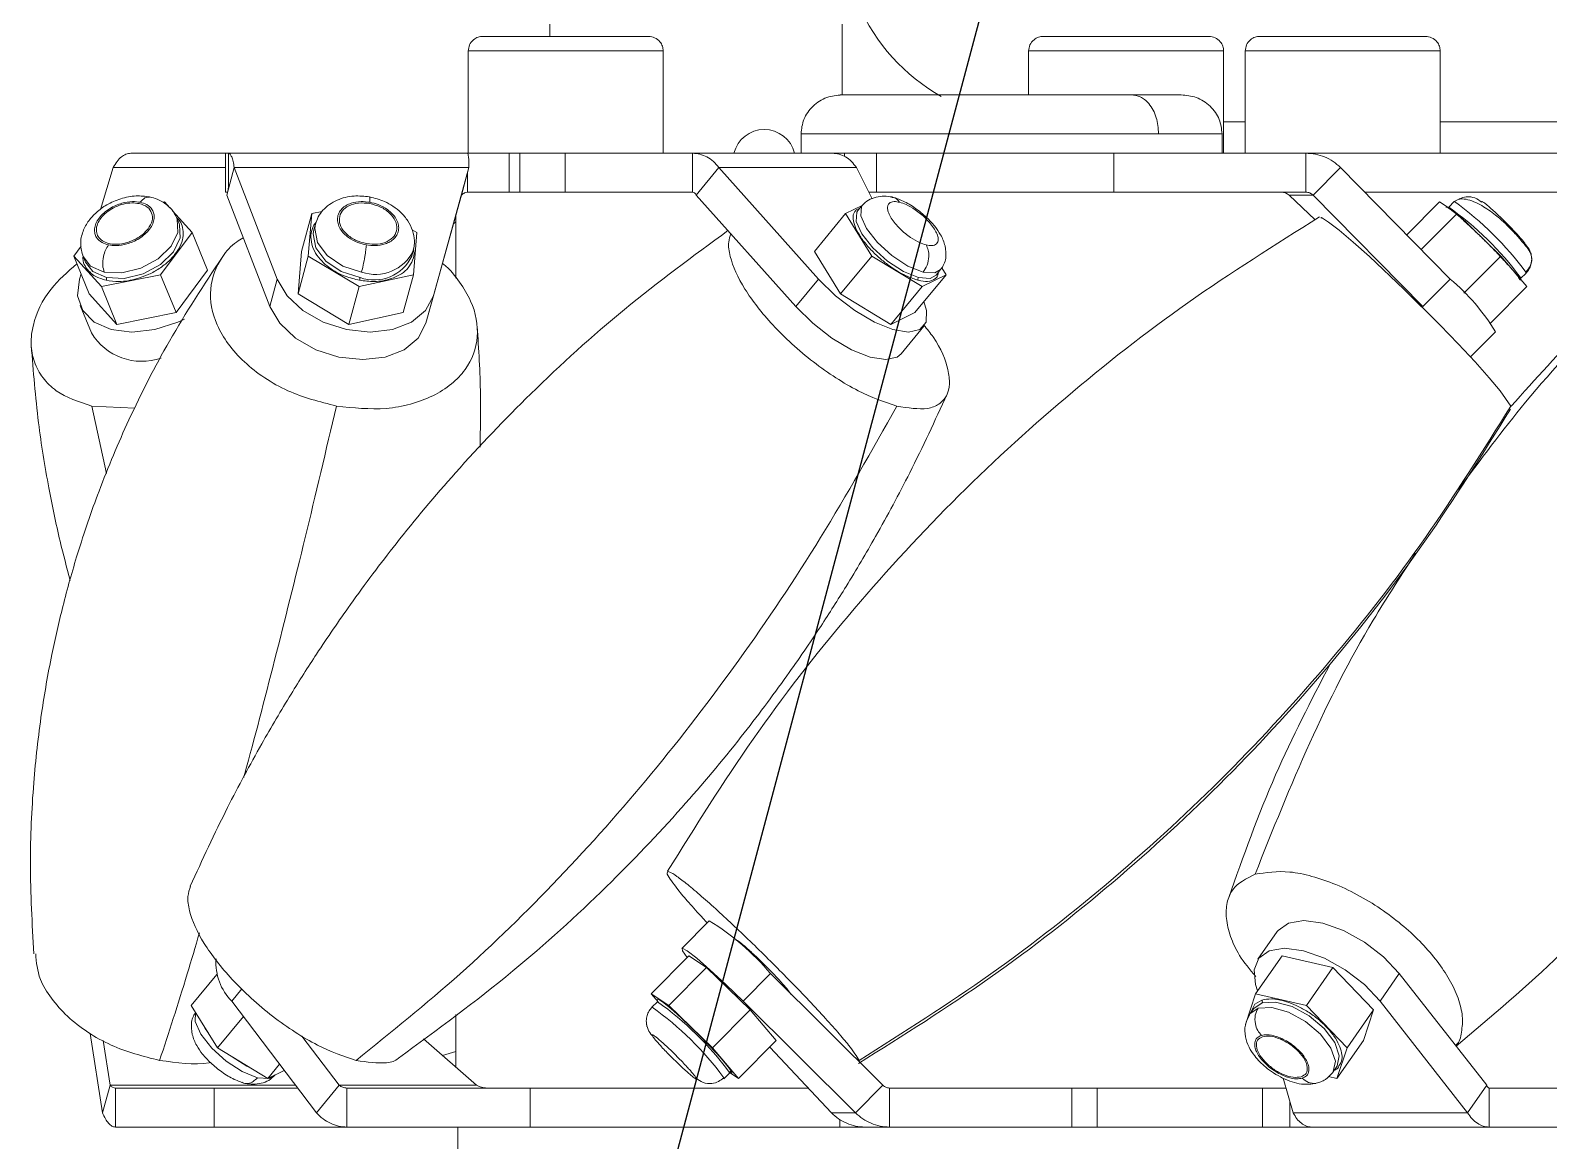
# Model space of a CAD drawing. Header units: millimetres. Extents: x -529 to 1738, y -425 to 849.
# Drawn here: x 243.24 to 282.18, y 776.39 to 804.89 of the extents above; entities that cross this region are included whole.
import ezdxf

# ---------------------------------------------------------------- set-up
doc = ezdxf.new("R2010")
doc.units = ezdxf.units.MM

msp = doc.modelspace()

# ---------------------------------------------------------------- linework, layer by layer
msp.add_line((246.264, 725.196), (272.608, 823.996))
at = {"color": 7, "linetype": 'Continuous', "lineweight": 15}
for p, q in [((256.565, 804.732), (256.565, 805.041)), ((264.065, 805.041), (264.065, 803.232)), ((254.473, 804.357), (254.473, 801.732)), ((254.473, 804.357), (259.473, 804.357)), ((259.473, 801.732), (259.473, 804.357)), ((268.846, 804.357), (268.846, 803.232)), ((268.846, 804.357), (273.846, 804.357)), ((273.846, 801.732), (273.846, 804.357)), ((274.401, 804.357), (274.401, 801.732)), ((274.401, 804.357), (279.401, 804.357)), ((279.401, 801.732), (279.401, 804.357)), ((263.007, 802.232), (263.007, 801.732)), ((273.807, 801.732), (273.807, 802.232)), ((273.846, 802.541), (274.401, 802.541)), ((279.401, 802.541), (294.065, 802.541)), ((245.816, 801.732), (248.247, 801.732)), ((248.247, 801.732), (248.247, 800.732)), ((248.247, 801.732), (248.321, 801.732)), ((248.321, 800.948), (248.321, 801.732)), ((248.321, 801.732), (254.451, 801.732)), ((254.451, 801.732), (255.524, 801.732)), ((255.524, 801.732), (255.524, 800.732)), ((255.524, 801.732), (255.794, 801.732)), ((255.794, 801.732), (255.794, 800.732)), ((255.794, 801.732), (256.96, 801.732)), ((256.96, 801.732), (256.96, 800.732)), ((256.96, 801.732), (260.225, 801.732)), ((260.225, 801.732), (263.815, 801.732)), ((260.225, 800.732), (260.225, 801.732)), ((263.816, 801.732), (264.122, 801.732)), ((264.122, 801.732), (264.947, 801.732)), ((264.947, 801.732), (264.947, 800.732)), ((264.947, 801.732), (271.03, 801.732)), ((271.03, 801.732), (271.03, 800.732)), ((271.03, 801.732), (275.956, 801.732)), ((275.956, 800.732), (275.956, 801.732)), ((275.956, 801.732), (283.871, 801.732)), ((245.367, 801.366), (245.041, 800.29)), ((248.279, 800.659), (248.47, 801.366)), ((254.489, 801.366), (248.47, 801.366)), ((248.47, 801.366), (249.573, 798.503)), ((253.58, 798.075), (254.489, 801.366)), ((254.489, 801.366), (254.298, 800.659)), ((254.451, 801.222), (254.451, 800.732)), ((260.318, 800.659), (260.902, 801.366)), ((264.428, 801.366), (260.902, 801.366)), ((260.902, 801.366), (263.46, 798.503)), ((264.832, 800.566), (264.428, 801.366)), ((276.142, 800.659), (276.845, 801.366)), ((276.845, 801.366), (279.66, 798.503)), ((248.247, 800.732), (248.299, 800.732)), ((248.279, 800.659), (249.383, 797.796)), ((253.389, 797.368), (254.298, 800.659)), ((254.451, 800.732), (255.524, 800.732)), ((255.524, 800.732), (255.794, 800.732)), ((255.794, 800.732), (256.96, 800.732)), ((256.96, 800.732), (260.225, 800.732)), ((260.318, 800.659), (262.876, 797.796)), ((264.748, 800.732), (264.947, 800.732)), ((264.947, 800.732), (271.03, 800.732)), ((271.03, 800.732), (275.956, 800.732)), ((275.524, 800.659), (276.142, 800.659)), ((276.191, 800.024), (275.524, 800.659)), ((276.142, 800.659), (278.957, 797.796)), ((277.468, 800.732), (283.871, 800.732)), ((246.637, 800.475), (246.68, 800.483)), ((246.68, 800.483), (246.818, 800.33)), ((246.887, 800.254), (247.389, 799.697)), ((250.457, 800.182), (250.728, 800.241)), ((264.15, 800.182), (264.573, 800.39)), ((264.583, 800.401), (264.466, 800.259)), ((278.544, 799.638), (279.385, 800.483)), ((279.836, 800.182), (279.385, 800.483)), ((279.76, 800.49), (279.619, 800.349)), ((279.76, 800.49), (279.765, 800.492)), ((247.059, 799.927), (247, 800.068)), ((250.457, 800.182), (250.195, 799.212)), ((250.369, 799.095), (250.457, 800.182)), ((250.553, 799.912), (250.515, 799.77)), ((254.095, 799.921), (254.157, 799.975)), ((254.157, 800.145), (254.157, 798.529)), ((263.35, 799.212), (264.15, 800.182)), ((264.825, 799.095), (264.15, 800.182)), ((278.917, 799.259), (279.836, 800.182)), ((280.957, 799.095), (279.836, 800.182)), ((247.389, 799.697), (246.58, 798.61)), ((247.789, 798.728), (247.389, 799.697)), ((253.034, 799.768), (253.152, 799.697)), ((253.152, 799.697), (253.065, 798.61)), ((244.353, 799.095), (244.544, 799.351)), ((245.063, 798.309), (244.353, 799.095)), ((244.353, 799.095), (244.753, 798.125)), ((244.596, 799.078), (244.655, 798.936)), ((250.108, 798.125), (250.195, 799.212)), ((250.108, 798.125), (250.369, 799.095)), ((251.673, 798.309), (250.369, 799.095)), ((253.025, 799.093), (253.063, 799.234)), ((264.024, 798.125), (263.35, 799.212)), ((264.825, 799.095), (264.024, 798.125)), ((266.114, 798.309), (264.825, 799.095)), ((280.009, 798.142), (280.957, 799.095)), ((281.627, 798.309), (280.957, 799.095)), ((281.737, 799.1), (281.731, 799.147)), ((247.789, 798.728), (246.98, 797.641)), ((266.471, 798.604), (266.587, 798.745)), ((266.616, 798.79), (266.727, 798.61)), ((244.541, 798.64), (244.5, 798.503)), ((246.58, 798.61), (245.063, 798.309)), ((245.462, 797.339), (245.063, 798.309)), ((246.98, 797.641), (246.58, 798.61)), ((249.383, 797.796), (249.573, 798.503)), ((251.411, 797.339), (251.673, 798.309)), ((253.065, 798.61), (251.673, 798.309)), ((252.803, 797.641), (253.065, 798.61)), ((262.876, 797.796), (263.46, 798.503)), ((265.313, 797.339), (266.114, 798.309)), ((265.927, 797.641), (266.727, 798.61)), ((266.727, 798.61), (266.114, 798.309)), ((278.957, 797.796), (279.66, 798.503)), ((280.692, 797.369), (281.627, 798.309)), ((281.459, 798.541), (281.462, 798.515)), ((281.462, 798.515), (281.603, 798.656)), ((245.462, 797.339), (244.753, 798.125)), ((251.411, 797.339), (250.108, 798.125)), ((253.58, 798.075), (253.389, 797.368)), ((265.313, 797.339), (264.024, 798.125)), ((244.516, 797.828), (244.808, 797.121)), ((246.98, 797.641), (245.462, 797.339)), ((252.803, 797.641), (251.411, 797.339)), ((265.927, 797.641), (265.313, 797.339)), ((265.572, 796.584), (266.156, 797.291)), ((280.178, 796.504), (280.818, 797.147)), ((244.822, 795.244), (245.924, 795.188)), ((260.655, 782.033), (259.951, 781.326)), ((275.221, 781.755), (274.727, 781.048)), ((259.162, 780.161), (260.129, 781.133)), ((260.58, 780.832), (259.613, 779.86)), ((260.129, 781.133), (260.58, 780.832)), ((260.58, 780.832), (261.701, 779.745)), ((275.346, 781.133), (274.667, 780.161)), ((275.346, 781.133), (276.651, 780.832)), ((276.651, 780.832), (275.972, 779.86)), ((276.651, 780.832), (277.694, 779.745)), ((248.028, 780.658), (247.369, 779.86)), ((262.225, 780.677), (261.522, 779.97)), ((265.108, 777.814), (262.225, 780.677)), ((274.668, 780.398), (274.716, 780.232)), ((278.352, 780.677), (277.858, 779.97)), ((280.598, 777.814), (278.352, 780.677)), ((259.342, 779.95), (259.162, 780.161)), ((259.162, 780.161), (259.613, 779.86)), ((259.33, 779.998), (259.335, 780.016)), ((274.405, 779.375), (274.667, 780.161)), ((274.667, 780.161), (275.972, 779.86)), ((247.369, 779.86), (248.043, 778.773)), ((250.578, 777.107), (248.407, 779.97)), ((254.157, 779.632), (254.157, 778.278)), ((259.326, 779.956), (259.185, 779.814)), ((259.613, 779.86), (260.734, 778.773)), ((261.701, 779.745), (260.734, 778.773)), ((264.405, 777.107), (261.522, 779.97)), ((261.701, 779.745), (262.371, 778.959)), ((274.62, 779.783), (274.521, 779.642)), ((274.539, 779.671), (274.643, 779.895)), ((275.972, 779.86), (277.014, 778.773)), ((277.014, 778.773), (277.694, 779.745)), ((277.694, 779.745), (277.432, 778.959)), ((280.103, 777.107), (277.858, 779.97)), ((248.043, 778.773), (248.706, 779.576)), ((245.094, 777.107), (244.779, 779.141)), ((245.285, 777.814), (245.108, 778.958)), ((251.162, 777.814), (250.205, 779.076)), ((253.328, 779), (254.688, 777.814)), ((262.371, 778.959), (261.404, 777.987)), ((277.432, 778.959), (276.753, 777.987)), ((248.043, 778.773), (249.332, 777.987)), ((254.157, 778.683), (253.814, 778.577)), ((260.734, 778.773), (261.404, 777.987)), ((262.205, 778.792), (263.787, 777.107)), ((277.014, 778.773), (276.753, 777.987)), ((249.634, 778.352), (249.332, 777.987)), ((249.332, 777.987), (249.754, 778.194)), ((249.514, 778.069), (249.504, 778.058)), ((249.514, 778.069), (249.523, 778.08)), ((261.028, 777.98), (261.169, 778.122)), ((261.169, 778.122), (261.166, 778.148)), ((261.404, 777.987), (261.167, 778.145)), ((276.753, 777.987), (276.534, 778.037)), ((276.652, 778.153), (276.751, 778.294)), ((245.285, 777.814), (245.094, 777.107)), ((245.422, 777.741), (245.422, 776.741)), ((247.954, 777.741), (245.422, 777.741)), ((247.954, 776.741), (247.954, 777.741)), ((250.098, 777.741), (247.954, 777.741)), ((251.162, 777.814), (250.578, 777.107)), ((254.688, 777.814), (251.162, 777.814)), ((251.361, 777.741), (251.361, 776.741)), ((256.064, 777.741), (251.361, 777.741)), ((256.064, 776.741), (256.064, 777.741)), ((263.192, 777.741), (256.064, 777.741)), ((261.024, 777.978), (261.028, 777.98)), ((265.108, 777.814), (264.405, 777.107)), ((265.275, 777.741), (265.275, 776.741)), ((269.95, 777.741), (265.275, 777.741)), ((269.95, 776.741), (269.95, 777.741)), ((269.95, 777.741), (270.601, 777.741)), ((270.601, 777.741), (270.601, 776.741)), ((274.845, 777.741), (270.601, 777.741)), ((274.845, 776.741), (274.845, 777.741)), ((275.446, 777.741), (274.845, 777.741)), ((275.373, 777.992), (275.632, 777.107)), ((280.598, 777.814), (280.103, 777.107)), ((280.654, 777.741), (280.654, 776.741)), ((283.113, 777.741), (280.654, 777.741)), ((263.787, 777.107), (264.405, 777.107)), ((264.007, 776.741), (264.007, 776.931)), ((275.632, 777.107), (280.103, 777.107)), ((247.954, 776.741), (245.422, 776.741)), ((251.361, 776.741), (247.954, 776.741)), ((256.064, 776.741), (251.361, 776.741)), ((254.207, 776.741), (254.207, 773.741)), ((264.007, 776.741), (256.064, 776.741)), ((264.646, 776.741), (264.007, 776.741)), ((265.275, 776.741), (264.646, 776.741)), ((269.95, 776.741), (265.275, 776.741)), ((269.95, 776.741), (270.601, 776.741)), ((274.845, 776.741), (270.601, 776.741)), ((275.544, 776.741), (274.845, 776.741)), ((276.101, 776.741), (275.544, 776.741)), ((280.654, 776.741), (276.101, 776.741)), ((283.113, 776.741), (280.654, 776.741))]:
    msp.add_line(p, q, dxfattribs=at)
at = {"color": 8, "linetype": 'Continuous', "lineweight": 15}
for p, q in [((263.007, 802.232), (272.18, 802.232)), ((272.18, 802.232), (273.807, 802.232)), ((264.122, 801.732), (264.122, 801.65)), ((248.247, 801.366), (245.367, 801.366)), ((279.623, 800.322), (279.619, 800.348)), ((281.6, 798.683), (281.603, 798.656)), ((244.822, 795.244), (245.194, 793.514)), ((248.666, 780.283), (248.407, 779.97)), ((274.643, 779.895), (274.823, 779.998)), ((274.732, 779.787), (274.521, 779.642)), ((274.831, 779.929), (274.62, 779.783)), ((261.236, 778.149), (261.231, 778.132)), ((250.042, 777.814), (245.285, 777.814)), ((261.028, 777.98), (261.025, 778.007)), ((275.544, 776.741), (275.544, 777.408))]:
    msp.add_line(p, q, dxfattribs=at)
at = {"color": 8, "linetype": 'Continuous', "lineweight": 15, "flags": 128}
for points in [[(264.466, 800.259), (264.442, 800.223), (264.426, 799.984), (264.569, 799.661), (264.849, 799.303), (265.223, 798.964), (265.634, 798.697), (266.021, 798.541)], [(264.584, 800.402), (264.558, 800.364), (264.543, 800.125), (264.686, 799.802), (264.966, 799.444), (265.34, 799.105), (265.751, 798.838), (266.137, 798.683)], [(245.136, 798.683), (245.59, 798.663), (246.075, 798.781), (246.518, 799.021), (246.851, 799.344), (247.024, 799.702), (247.011, 800.04), (246.999, 800.072)], [(245.195, 798.541), (245.648, 798.521), (246.133, 798.64), (246.576, 798.879), (246.909, 799.202), (247.083, 799.561), (247.069, 799.899), (247.058, 799.929)], [(250.557, 799.924), (250.534, 799.802), (250.604, 799.444), (250.857, 799.105), (251.255, 798.838), (251.737, 798.683)], [(250.515, 799.771), (250.496, 799.661), (250.566, 799.303), (250.819, 798.964), (251.217, 798.697), (251.699, 798.541)], [(244.596, 799.078), (244.784, 798.838), (245.136, 798.683)], [(244.655, 798.936), (244.842, 798.697), (245.195, 798.541)], [(266.137, 798.683), (266.439, 798.663), (266.587, 798.745)], [(266.021, 798.541), (266.323, 798.521), (266.471, 798.604)], [(259.335, 780.016), (259.338, 780.028), (259.456, 779.956), (259.575, 779.861), (259.739, 779.719), (259.944, 779.532), (260.175, 779.312), (260.413, 779.077), (260.636, 778.849), (260.829, 778.645), (260.981, 778.477), (261.168, 778.253), (261.236, 778.149), (261.236, 778.149)], [(249.064, 778.007), (248.677, 778.162), (248.266, 778.43), (247.892, 778.768), (247.612, 779.126), (247.469, 779.45), (247.48, 779.68)], [(276.645, 778.142), (276.659, 778.162), (276.714, 778.43), (276.597, 778.768), (276.327, 779.126), (275.944, 779.45), (275.506, 779.689), (275.081, 779.807), (274.732, 779.787)], [(276.76, 778.308), (276.812, 778.571), (276.696, 778.91), (276.426, 779.268), (276.042, 779.591), (275.605, 779.83), (275.18, 779.949), (274.831, 779.929)], [(249.504, 778.058), (249.366, 777.987), (249.064, 778.007)]]:
    msp.add_lwpolyline(points, dxfattribs=at)
at = {"color": 7, "linetype": 'Continuous', "lineweight": 15, "flags": 128}
for points in [[(276.339, 800.063), (276.358, 800.079), (276.537, 799.967), (276.812, 799.755), (277.17, 799.453), (277.585, 799.083), (278.472, 798.247), (279.398, 797.324), (279.865, 796.84), (280.295, 796.378), (280.659, 795.969), (280.937, 795.638), (281.213, 795.244), (281.213, 795.244)], [(253.063, 799.234), (253.083, 799.344), (253.084, 799.386)], [(266.587, 798.745), (266.611, 798.781), (266.614, 798.787)], [(244.5, 798.503), (244.454, 798.075), (244.585, 797.695), (244.879, 797.398), (245.313, 797.208), (245.846, 797.143), (246.434, 797.208), (247.023, 797.398), (247.194, 797.478)], [(249.573, 798.503), (249.827, 798.075), (250.233, 797.695), (250.754, 797.398), (251.346, 797.208), (251.956, 797.143), (252.53, 797.208), (253.019, 797.398), (253.38, 797.696), (253.58, 798.075)], [(263.46, 798.503), (263.894, 798.075), (264.385, 797.695), (264.889, 797.398), (265.362, 797.208), (265.763, 797.143), (266.056, 797.208), (266.216, 797.398), (266.228, 797.696), (266.161, 797.924)], [(253.389, 797.368), (253.189, 796.988), (252.828, 796.691), (252.339, 796.501), (251.765, 796.436), (251.155, 796.501), (250.563, 796.691), (250.042, 796.988), (249.636, 797.368), (249.383, 797.796)], [(265.572, 796.584), (265.472, 796.501), (265.179, 796.436), (264.778, 796.501), (264.305, 796.691), (263.801, 796.988), (263.31, 797.368), (262.876, 797.796)], [(275.221, 781.755), (275.241, 781.782), (275.51, 781.972), (275.905, 782.037), (276.39, 781.972), (276.924, 781.782), (277.46, 781.484), (277.95, 781.105), (278.352, 780.677)], [(261.522, 779.97), (261.082, 780.398), (260.673, 780.777), (260.332, 781.075), (260.087, 781.265), (259.962, 781.33), (259.966, 781.265), (260.087, 781.091)], [(277.858, 779.97), (277.456, 780.398), (276.966, 780.777), (276.43, 781.075), (275.896, 781.265), (275.41, 781.33), (275.016, 781.265), (274.747, 781.075), (274.628, 780.777), (274.668, 780.398)], [(247.809, 779.149), (247.729, 779.268), (247.66, 779.39)], [(248.893, 778.254), (248.794, 778.304), (248.419, 778.543)], [(276.751, 778.294), (276.757, 778.304), (276.76, 778.308)]]:
    msp.add_lwpolyline(points, dxfattribs=at)
at = {"color": 7, "linetype": 'Continuous', "lineweight": 15}
for centre, radius, start, end in [((269.065, 807.541), 5, 203.5782, 240.5071), ((262.065, 801.541), 0.8, 13.8143, 166.1857), ((274.977, 793.78), 8.043, 36.2994, 54.7475), ((276.206, 794.383), 5.377, 30.9346, 50.0209), ((246.098, 797.897), 1.505, 211.0233, 289.2991), ((257.27, 776.525), 6.465, 39.9586, 58.4276), ((249.413, 780.961), 1.412, 176.2544, 224.5536), ((259.526, 779.438), 0.482, 180.7913, 225.8965)]:
    msp.add_arc(centre, radius, start, end, dxfattribs=at)
at = {"color": 8, "linetype": 'Continuous', "lineweight": 15}
for centre, radius, start, end in [((274.849, 793.672), 8.407, 36.5826, 54.2139), ((252.055, 799.555), 1.075, 250.6337, 334.4878), ((252.093, 799.697), 1.075, 250.632, 334.4999), ((254.503, 773.209), 8.097, 36.3427, 54.6677), ((254.644, 773.35), 8.097, 36.3427, 54.6677)]:
    msp.add_arc(centre, radius, start, end, dxfattribs=at)
at = {"color": 7, "linetype": 'Continuous', "lineweight": 15}
for points, knots in [([(254.473, 804.357), (254.479, 804.41), (254.493, 804.521), (254.595, 804.646), (254.721, 804.72), (254.807, 804.728), (254.848, 804.732)], [0, 0, 0, 0, 0.270261, 0.562429, 0.789736, 1, 1, 1, 1]), ([(259.098, 804.732), (259.081, 804.732), (259.043, 804.732), (258.756, 804.732), (258.372, 804.732), (257.973, 804.732), (257.496, 804.732), (256.973, 804.732), (256.45, 804.732), (255.972, 804.732), (255.573, 804.732), (255.19, 804.732), (254.902, 804.732), (254.865, 804.732), (254.848, 804.732)], [0, 0, 0, 0, 0.0903184, 0.2045632, 0.2714199, 0.3439362, 0.4207855, 0.5, 0.5792145, 0.6560638, 0.7285801, 0.7954368, 0.9096816, 1, 1, 1, 1]), ([(259.098, 804.732), (259.151, 804.725), (259.262, 804.711), (259.387, 804.61), (259.461, 804.484), (259.469, 804.398), (259.473, 804.357)], [0, 0, 0, 0, 0.270261, 0.562429, 0.789736, 1, 1, 1, 1]), ([(268.846, 804.357), (268.853, 804.41), (268.866, 804.521), (268.968, 804.646), (269.094, 804.72), (269.18, 804.728), (269.221, 804.732)], [0, 0, 0, 0, 0.270261, 0.562429, 0.789736, 1, 1, 1, 1]), ([(273.471, 804.732), (273.454, 804.732), (273.416, 804.732), (273.129, 804.732), (272.745, 804.732), (272.347, 804.732), (271.869, 804.732), (271.346, 804.732), (270.823, 804.732), (270.345, 804.732), (269.947, 804.732), (269.563, 804.732), (269.276, 804.732), (269.238, 804.732), (269.221, 804.732)], [0, 0, 0, 0, 0.0903184, 0.2045632, 0.2714199, 0.3439362, 0.4207855, 0.5, 0.5792145, 0.6560638, 0.7285801, 0.7954368, 0.9096816, 1, 1, 1, 1]), ([(273.471, 804.732), (273.524, 804.725), (273.635, 804.711), (273.761, 804.61), (273.834, 804.484), (273.842, 804.398), (273.846, 804.357)], [0, 0, 0, 0, 0.270261, 0.562429, 0.789736, 1, 1, 1, 1]), ([(274.401, 804.357), (274.407, 804.41), (274.421, 804.521), (274.523, 804.646), (274.649, 804.72), (274.735, 804.728), (274.776, 804.732)], [0, 0, 0, 0, 0.270261, 0.562429, 0.789736, 1, 1, 1, 1]), ([(279.026, 804.732), (279.009, 804.732), (278.971, 804.732), (278.684, 804.732), (278.3, 804.732), (277.901, 804.732), (277.424, 804.732), (276.901, 804.732), (276.378, 804.732), (275.9, 804.732), (275.501, 804.732), (275.118, 804.732), (274.83, 804.732), (274.793, 804.732), (274.776, 804.732)], [0, 0, 0, 0, 0.0903184, 0.2045632, 0.2714199, 0.3439362, 0.4207855, 0.5, 0.5792145, 0.6560638, 0.7285801, 0.7954368, 0.9096816, 1, 1, 1, 1]), ([(279.026, 804.732), (279.079, 804.725), (279.19, 804.711), (279.315, 804.61), (279.389, 804.484), (279.397, 804.398), (279.401, 804.357)], [0, 0, 0, 0, 0.270261, 0.562429, 0.789736, 1, 1, 1, 1]), ([(264.058, 803.232), (263.926, 803.218), (263.65, 803.189), (263.295, 802.955), (263.051, 802.614), (263.021, 802.357), (263.007, 802.232)], [0, 0, 0, 0, 0.2366493, 0.4933478, 0.7534135, 1, 1, 1, 1]), ([(271.481, 803.232), (271.16, 803.232), (270.431, 803.232), (269.198, 803.232), (268.029, 803.232), (267.045, 803.232), (266.081, 803.232), (265.227, 803.232), (264.566, 803.232), (264.152, 803.232), (263.971, 803.232), (264.03, 803.232), (264.058, 803.232)], [0, 0, 0, 0, 0.113546, 0.257171, 0.341221, 0.432387, 0.528999, 0.628585, 0.728172, 0.824784, 0.91595, 1, 1, 1, 1]), ([(272.18, 802.232), (272.168, 802.374), (272.142, 802.668), (271.953, 803.004), (271.718, 803.199), (271.558, 803.221), (271.481, 803.232)], [0, 0, 0, 0, 0.270261, 0.562429, 0.789736, 1, 1, 1, 1]), ([(272.755, 803.232), (272.624, 803.232), (272.391, 803.232), (271.76, 803.232), (271.481, 803.232)], [0, 0, 0, 0, 0.558482, 1, 1, 1, 1]), ([(273.807, 802.232), (273.792, 802.357), (273.762, 802.614), (273.518, 802.955), (273.163, 803.189), (272.887, 803.218), (272.755, 803.232)], [0, 0, 0, 0, 0.246587, 0.506652, 0.763351, 1, 1, 1, 1]), ([(246.3, 800.611), (246.186, 800.626), (245.951, 800.656), (245.56, 800.579), (245.208, 800.424), (244.934, 800.227), (244.725, 799.998), (244.576, 799.724), (244.506, 799.4), (244.566, 799.185), (244.597, 799.076)], [0, 0, 0, 0, 0.132231, 0.273159, 0.40842, 0.523254, 0.62787, 0.744385, 0.870412, 1, 1, 1, 1]), ([(247, 800.069), (246.961, 800.144), (246.888, 800.284), (246.705, 800.445), (246.508, 800.558), (246.366, 800.594), (246.3, 800.611)], [0, 0, 0, 0, 0.298353, 0.564282, 0.797455, 1, 1, 1, 1]), ([(248.321, 800.948), (248.322, 800.942), (248.323, 800.928), (248.322, 800.887), (248.318, 800.835), (248.312, 800.79), (248.309, 800.769)], [0, 0, 0, 0, 0.261871, 0.515809, 0.76184, 1, 1, 1, 1]), ([(251.94, 800.613), (251.807, 800.627), (251.519, 800.657), (251.162, 800.565), (250.905, 800.42), (250.743, 800.274), (250.62, 800.106), (250.576, 799.977), (250.554, 799.915)], [0, 0, 0, 0, 0.2191168, 0.4748057, 0.6107367, 0.7464022, 0.8774639, 1, 1, 1, 1]), ([(253.063, 799.231), (253.078, 799.316), (253.109, 799.488), (253.056, 799.751), (252.935, 799.997), (252.759, 800.208), (252.552, 800.373), (252.283, 800.526), (252.072, 800.579), (251.94, 800.613)], [0, 0, 0, 0, 0.141852, 0.287041, 0.430408, 0.567221, 0.693949, 0.8086, 1, 1, 1, 1]), ([(265.341, 800.611), (265.274, 800.62), (265.132, 800.639), (264.923, 800.611), (264.723, 800.537), (264.631, 800.448), (264.583, 800.401)], [0, 0, 0, 0, 0.205797, 0.440653, 0.705748, 1, 1, 1, 1]), ([(266.587, 798.745), (266.618, 798.79), (266.68, 798.878), (266.737, 799.083), (266.721, 799.343), (266.605, 799.626), (266.439, 799.867), (266.222, 800.099), (265.941, 800.329), (265.627, 800.519), (265.434, 800.581), (265.341, 800.611)], [0, 0, 0, 0, 0.072701, 0.144678, 0.279783, 0.398444, 0.499914, 0.609396, 0.738548, 0.873323, 1, 1, 1, 1]), ([(280.469, 800.474), (280.412, 800.517), (280.295, 800.605), (280.084, 800.621), (279.937, 800.59), (279.883, 800.55), (279.876, 800.545)], [0, 0, 0, 0, 0.328929, 0.684521, 0.961171, 1, 1, 1, 1]), ([(245.245, 799.379), (245.187, 799.396), (245.056, 799.436), (244.943, 799.547), (244.89, 799.673), (244.883, 799.794), (244.918, 799.93), (244.998, 800.069), (245.118, 800.2), (245.266, 800.31), (245.427, 800.395), (245.626, 800.466), (245.85, 800.504), (245.996, 800.483), (246.06, 800.474)], [0, 0, 0, 0, 0.090318, 0.204563, 0.27142, 0.343936, 0.420786, 0.5, 0.579214, 0.656064, 0.72858, 0.795437, 0.909682, 1, 1, 1, 1]), ([(246.26, 799.794), (246.218, 799.745), (246.133, 799.646), (245.949, 799.526), (245.745, 799.438), (245.531, 799.394), (245.327, 799.394), (245.153, 799.442), (245.019, 799.529), (244.944, 799.653), (244.925, 799.799), (244.973, 799.956), (245.076, 800.111), (245.232, 800.249), (245.422, 800.362), (245.632, 800.433), (245.846, 800.467), (245.972, 800.449), (246.035, 800.44)], [0, 0, 0, 0, 0.062471, 0.124997, 0.187443, 0.249997, 0.312443, 0.374997, 0.437443, 0.499997, 0.562443, 0.624997, 0.687443, 0.749997, 0.812443, 0.874997, 0.937471, 1, 1, 1, 1]), ([(246.06, 800.474), (246.118, 800.457), (246.25, 800.417), (246.363, 800.306), (246.415, 800.18), (246.423, 800.059), (246.388, 799.923), (246.307, 799.784), (246.187, 799.654), (246.039, 799.543), (245.879, 799.458), (245.679, 799.387), (245.456, 799.349), (245.31, 799.37), (245.245, 799.379)], [0, 0, 0, 0, 0.090318, 0.204563, 0.27142, 0.343936, 0.420786, 0.5, 0.579214, 0.656064, 0.72858, 0.795437, 0.909682, 1, 1, 1, 1]), ([(246.035, 800.44), (246.11, 800.416), (246.259, 800.367), (246.367, 800.202), (246.387, 800.003), (246.302, 799.864), (246.26, 799.794)], [0, 0, 0, 0, 0.250007, 0.500001, 0.750007, 1, 1, 1, 1]), ([(251.86, 799.379), (251.786, 799.396), (251.619, 799.436), (251.422, 799.547), (251.276, 799.673), (251.183, 799.794), (251.125, 799.93), (251.112, 800.069), (251.147, 800.2), (251.225, 800.31), (251.334, 800.395), (251.495, 800.466), (251.705, 800.504), (251.873, 800.483), (251.948, 800.474)], [0, 0, 0, 0, 0.0903184, 0.2045632, 0.2714199, 0.3439362, 0.4207855, 0.5, 0.5792145, 0.6560638, 0.7285801, 0.7954368, 0.9096816, 1, 1, 1, 1]), ([(251.863, 799.413), (251.767, 799.437), (251.574, 799.486), (251.342, 799.651), (251.187, 799.849), (251.152, 800.062), (251.219, 800.256), (251.402, 800.393), (251.653, 800.472), (251.848, 800.451), (251.945, 800.44)], [0, 0, 0, 0, 0.124886, 0.249998, 0.374884, 0.499995, 0.624881, 0.749993, 0.87494, 1, 1, 1, 1]), ([(251.948, 800.474), (252.022, 800.457), (252.189, 800.417), (252.386, 800.306), (252.531, 800.18), (252.625, 800.059), (252.683, 799.923), (252.696, 799.784), (252.661, 799.654), (252.583, 799.543), (252.473, 799.458), (252.312, 799.387), (252.103, 799.349), (251.934, 799.37), (251.86, 799.379)], [0, 0, 0, 0, 0.090318, 0.204563, 0.27142, 0.343936, 0.420786, 0.5, 0.579214, 0.656064, 0.72858, 0.795437, 0.909682, 1, 1, 1, 1]), ([(251.945, 800.44), (252.041, 800.416), (252.234, 800.367), (252.465, 800.202), (252.621, 800.004), (252.656, 799.791), (252.588, 799.598), (252.406, 799.46), (252.155, 799.381), (251.96, 799.402), (251.863, 799.413)], [0, 0, 0, 0, 0.12494, 0.249993, 0.374881, 0.499995, 0.624884, 0.749998, 0.874886, 1, 1, 1, 1]), ([(264.402, 800.252), (264.407, 800.261), (264.425, 800.295), (264.472, 800.303), (264.506, 800.309)], [0, 0, 0, 0, 0.28318, 1, 1, 1, 1]), ([(266.217, 799.379), (266.162, 799.396), (266.037, 799.436), (265.848, 799.547), (265.678, 799.673), (265.543, 799.794), (265.419, 799.93), (265.318, 800.069), (265.251, 800.2), (265.223, 800.31), (265.231, 800.395), (265.277, 800.466), (265.375, 800.504), (265.487, 800.483), (265.537, 800.474)], [0, 0, 0, 0, 0.090318, 0.204563, 0.27142, 0.343936, 0.420786, 0.5, 0.579214, 0.656064, 0.72858, 0.795437, 0.909682, 1, 1, 1, 1]), ([(265.537, 800.474), (265.592, 800.457), (265.716, 800.417), (265.906, 800.306), (266.075, 800.18), (266.211, 800.059), (266.335, 799.923), (266.436, 799.784), (266.503, 799.654), (266.531, 799.543), (266.523, 799.458), (266.476, 799.387), (266.379, 799.349), (266.266, 799.37), (266.217, 799.379)], [0, 0, 0, 0, 0.090318, 0.204563, 0.27142, 0.343936, 0.420786, 0.5, 0.579214, 0.656064, 0.72858, 0.795437, 0.909682, 1, 1, 1, 1]), ([(281.459, 798.472), (281.441, 798.501), (281.401, 798.569), (281.244, 798.756), (281.051, 798.969), (280.859, 799.173), (280.635, 799.402), (280.397, 799.637), (280.166, 799.857), (279.961, 800.044), (279.796, 800.187), (279.647, 800.305), (279.557, 800.365), (279.557, 800.344), (279.557, 800.339)], [0, 0, 0, 0, 0.095546, 0.216403, 0.287129, 0.363843, 0.44514, 0.528939, 0.612738, 0.694036, 0.770749, 0.841475, 0.962332, 1, 1, 1, 1]), ([(281.182, 799.815), (281.146, 799.852), (281.035, 799.968), (280.795, 800.172), (280.513, 800.369), (280.257, 800.498), (280.06, 800.559), (279.885, 800.566), (279.804, 800.516), (279.763, 800.492)], [0, 0, 0, 0, 0.0774069, 0.2378656, 0.4555133, 0.5843296, 0.7217079, 0.8622958, 1, 1, 1, 1]), ([(281.598, 799.379), (281.588, 799.396), (281.564, 799.436), (281.471, 799.547), (281.357, 799.673), (281.243, 799.794), (281.11, 799.93), (280.969, 800.069), (280.832, 800.2), (280.711, 800.31), (280.613, 800.395), (280.523, 800.466), (280.463, 800.504), (280.467, 800.483), (280.469, 800.474)], [0, 0, 0, 0, 0.090318, 0.204563, 0.27142, 0.343936, 0.420786, 0.5, 0.579214, 0.656064, 0.72858, 0.795437, 0.909682, 1, 1, 1, 1]), ([(247.003, 800.063), (247.03, 800.041), (247.108, 799.977), (247.131, 799.885), (247.147, 799.825)], [0, 0, 0, 0, 0.346685, 1, 1, 1, 1]), ([(250.438, 799.634), (250.449, 799.71), (250.467, 799.83), (250.546, 799.928), (250.574, 799.964)], [0, 0, 0, 0, 0.637107, 1, 1, 1, 1]), ([(276.304, 800.097), (275.165, 799.382), (272.904, 797.961), (269.761, 795.496), (266.841, 792.812), (264.168, 789.879), (261.713, 786.721), (260.298, 784.449), (259.586, 783.304)], [0, 0, 0, 0, 0.168623, 0.334903, 0.5, 0.665097, 0.831377, 1, 1, 1, 1]), ([(261.132, 799.747), (260.236, 799.09), (258.476, 797.798), (256.16, 795.685), (254.22, 793.657), (252.693, 791.832), (251.52, 790.268), (250.635, 788.973), (249.877, 787.779), (249.106, 786.469), (248.223, 784.832), (247.654, 783.6), (247.343, 782.925)], [0, 0, 0, 0, 0.1523324, 0.2993094, 0.4261414, 0.533583, 0.6219756, 0.6913919, 0.7464462, 0.8138831, 0.8982321, 1, 1, 1, 1]), ([(248.701, 799.563), (248.642, 799.528), (248.424, 799.397), (248.063, 798.98), (247.781, 798.264), (247.932, 797.461), (248.3, 796.831), (248.713, 796.368), (249.235, 795.962), (250.007, 795.521), (250.665, 795.353), (251.092, 795.244)], [0, 0, 0, 0, 0.033866, 0.124879, 0.293948, 0.463017, 0.55403, 0.646974, 0.739918, 0.830931, 1, 1, 1, 1]), ([(261.206, 799.665), (261.183, 799.598), (261.128, 799.436), (261.191, 798.983), (261.51, 798.263), (262.133, 797.461), (262.769, 796.831), (263.32, 796.368), (263.897, 795.962), (264.643, 795.521), (265.141, 795.353), (265.464, 795.244)], [0, 0, 0, 0, 0.063227, 0.151474, 0.315405, 0.479336, 0.567583, 0.657703, 0.747822, 0.836069, 1, 1, 1, 1]), ([(281.731, 799.147), (281.709, 799.189), (281.664, 799.274), (281.488, 799.486), (281.316, 799.679), (281.209, 799.788), (281.182, 799.815)], [0, 0, 0, 0, 0.30732, 0.623268, 0.906739, 1, 1, 1, 1]), ([(285.921, 799.751), (284.965, 798.956), (283.297, 797.569), (281.843, 795.937), (281.223, 795.241)], [0, 0, 0, 0, 0.573468, 1, 1, 1, 1]), ([(248.159, 799.058), (247.696, 798.353), (246.827, 797.031), (245.791, 794.996), (245.019, 793.161), (244.469, 791.552), (244.076, 790.147), (243.764, 788.781), (243.5, 787.268), (243.301, 785.478), (243.206, 783.403), (243.287, 781.957), (243.331, 781.185)], [0, 0, 0, 0, 0.136781, 0.256798, 0.360834, 0.449373, 0.522678, 0.589093, 0.669124, 0.763958, 0.874022, 1, 1, 1, 1]), ([(244.665, 798.799), (244.636, 798.853), (244.59, 798.937), (244.59, 799.035), (244.589, 799.069)], [0, 0, 0, 0, 0.648371, 1, 1, 1, 1]), ([(245.136, 798.683), (245.12, 798.739), (245.087, 798.856), (245.107, 799.067), (245.164, 799.251), (245.219, 799.337), (245.245, 799.379)], [0, 0, 0, 0, 0.270261, 0.562429, 0.789736, 1, 1, 1, 1]), ([(251.737, 798.683), (251.751, 798.739), (251.78, 798.856), (251.82, 799.067), (251.847, 799.251), (251.856, 799.337), (251.86, 799.379)], [0, 0, 0, 0, 0.2702613, 0.5624294, 0.7897364, 1, 1, 1, 1]), ([(253.075, 799.25), (253.079, 799.219), (253.095, 799.109), (253.054, 799.01), (253.025, 798.938)], [0, 0, 0, 0, 0.2804437, 1, 1, 1, 1]), ([(266.137, 798.683), (266.175, 798.739), (266.253, 798.856), (266.294, 799.067), (266.279, 799.251), (266.237, 799.337), (266.217, 799.379)], [0, 0, 0, 0, 0.270261, 0.562429, 0.789736, 1, 1, 1, 1]), ([(281.724, 799.145), (281.716, 799.181), (281.697, 799.27), (281.635, 799.338), (281.598, 799.379)], [0, 0, 0, 0, 0.402675, 1, 1, 1, 1]), ([(281.6, 798.654), (281.627, 798.685), (281.683, 798.747), (281.733, 798.87), (281.755, 798.981), (281.744, 799.049), (281.741, 799.07)], [0, 0, 0, 0, 0.283903, 0.576628, 0.871764, 1, 1, 1, 1]), ([(244.436, 798.896), (244.197, 798.685), (243.65, 798.203), (243.315, 797.459), (243.239, 796.831), (243.322, 796.368), (243.544, 795.962), (243.981, 795.521), (244.491, 795.353), (244.822, 795.244)], [0, 0, 0, 0, 0.156788, 0.358701, 0.467394, 0.578394, 0.689394, 0.798087, 1, 1, 1, 1]), ([(251.092, 795.244), (251.525, 795.198), (252.19, 795.128), (253.01, 795.283), (253.582, 795.493), (254.056, 795.796), (254.514, 796.278), (254.783, 797.002), (254.64, 797.805), (254.261, 798.429), (254.004, 798.756), (253.821, 798.898), (253.814, 798.904)], [0, 0, 0, 0, 0.15902, 0.244623, 0.332042, 0.419462, 0.505065, 0.664084, 0.823104, 0.908707, 0.996126, 1, 1, 1, 1]), ([(266.525, 798.67), (266.525, 798.649), (266.523, 798.582), (266.484, 798.542), (266.458, 798.514)], [0, 0, 0, 0, 0.317972, 1, 1, 1, 1]), ([(245.195, 798.541), (245.196, 798.536), (245.2, 798.524), (245.198, 798.503), (245.192, 798.484), (245.186, 798.476), (245.184, 798.472)], [0, 0, 0, 0, 0.270261, 0.562429, 0.789736, 1, 1, 1, 1]), ([(251.699, 798.541), (251.697, 798.536), (251.694, 798.524), (251.69, 798.503), (251.688, 798.484), (251.687, 798.476), (251.686, 798.472)], [0, 0, 0, 0, 0.270261, 0.562429, 0.789736, 1, 1, 1, 1]), ([(266.021, 798.541), (266.017, 798.536), (266.009, 798.524), (266.005, 798.503), (266.006, 798.484), (266.011, 798.476), (266.013, 798.472)], [0, 0, 0, 0, 0.2702613, 0.5624294, 0.7897364, 1, 1, 1, 1]), ([(254.775, 794.191), (254.784, 794.64), (254.806, 795.683), (254.74, 796.703), (254.702, 797.285)], [0, 0, 0, 0, 0.430139, 1, 1, 1, 1]), ([(265.464, 795.244), (265.748, 795.198), (266.184, 795.128), (266.561, 795.283), (266.755, 795.493), (266.833, 795.796), (266.771, 796.278), (266.574, 796.807), (266.242, 797.218), (266.16, 797.32)], [0, 0, 0, 0, 0.22202, 0.341537, 0.46359, 0.585643, 0.70516, 0.92718, 1, 1, 1, 1]), ([(243.264, 796.795), (243.317, 796.136), (243.414, 794.924), (243.685, 793.244), (243.966, 791.893), (244.174, 791.105), (244.262, 790.769)], [0, 0, 0, 0, 0.329214, 0.606157, 0.832388, 1, 1, 1, 1]), ([(279.811, 778.817), (280.723, 779.587), (282.553, 781.132), (284.988, 783.781), (287.146, 786.609), (288.969, 789.583), (290.499, 792.661), (291.264, 794.783), (291.644, 795.84)], [0, 0, 0, 0, 0.17143, 0.343979, 0.511948, 0.676579, 0.838956, 1, 1, 1, 1]), ([(265.464, 795.244), (264.825, 794.106), (263.556, 791.847), (261.442, 788.7), (259.197, 785.771), (256.804, 783.083), (254.274, 780.607), (252.493, 779.172), (251.596, 778.45)], [0, 0, 0, 0, 0.168623, 0.334904, 0.5, 0.665096, 0.831377, 1, 1, 1, 1]), ([(252.683, 778.509), (253.675, 779.235), (255.531, 780.595), (257.936, 782.785), (259.876, 784.814), (261.403, 786.638), (262.576, 788.203), (263.461, 789.497), (264.219, 790.691), (264.99, 792.001), (265.873, 793.638), (266.442, 794.871), (266.753, 795.545)], [0, 0, 0, 0, 0.165778, 0.310423, 0.435244, 0.540981, 0.627972, 0.696287, 0.750468, 0.816835, 0.899846, 1, 1, 1, 1]), ([(264.485, 778.373), (265.623, 779.088), (267.884, 780.509), (271.028, 782.974), (273.947, 785.659), (276.62, 788.591), (279.075, 791.749), (280.49, 794.022), (281.203, 795.166)], [0, 0, 0, 0, 0.1686231, 0.3349035, 0.5, 0.6650966, 0.8313769, 1, 1, 1, 1]), ([(281.213, 795.244), (280.501, 794.106), (279.089, 791.847), (276.637, 788.7), (273.966, 785.771), (271.047, 783.083), (267.903, 780.607), (265.64, 779.172), (264.501, 778.45)], [0, 0, 0, 0, 0.1686233, 0.3349037, 0.5, 0.6650963, 0.8313767, 1, 1, 1, 1]), ([(276.576, 788.618), (276.089, 787.68), (275.08, 785.736), (274.353, 783.689), (273.977, 782.63)], [0, 0, 0, 0, 0.4825376, 1, 1, 1, 1]), ([(264.501, 778.45), (264.433, 778.559), (264.329, 778.727), (263.957, 779.168), (263.595, 779.575), (263.164, 780.037), (262.557, 780.667), (261.754, 781.468), (260.985, 782.193), (260.445, 782.674), (260.086, 782.977), (259.813, 783.187), (259.571, 783.342), (259.574, 783.272), (259.576, 783.226)], [0, 0, 0, 0, 0.119728, 0.18418, 0.25, 0.31582, 0.380272, 0.5, 0.619728, 0.68418, 0.75, 0.81582, 0.880272, 1, 1, 1, 1]), ([(259.576, 783.226), (259.643, 783.118), (259.747, 782.95), (260.123, 782.506), (260.383, 782.21), (260.564, 782.017), (260.6, 781.978)], [0, 0, 0, 0, 0.449694, 0.691773, 0.938988, 1, 1, 1, 1]), ([(274.652, 783.226), (274.433, 783.117), (274.095, 782.949), (273.919, 782.508), (273.895, 782.102), (274.009, 781.639), (274.227, 781.131), (274.517, 780.783), (274.669, 780.601)], [0, 0, 0, 0, 0.2654431, 0.4083358, 0.5542609, 0.7001859, 0.8430786, 1, 1, 1, 1]), ([(279.795, 778.838), (279.798, 778.84), (279.904, 778.912), (279.953, 779.179), (279.993, 779.572), (279.879, 780.038), (279.587, 780.667), (278.977, 781.468), (278.124, 782.193), (277.351, 782.674), (276.726, 782.977), (276.112, 783.187), (275.364, 783.342), (274.932, 783.272), (274.652, 783.226)], [0, 0, 0, 0, 0.002161, 0.075221, 0.149831, 0.224442, 0.297502, 0.433221, 0.56894, 0.642, 0.71661, 0.791221, 0.864281, 1, 1, 1, 1]), ([(251.596, 778.45), (251.273, 778.559), (250.775, 778.727), (250.029, 779.168), (249.452, 779.575), (248.901, 780.037), (248.265, 780.667), (247.642, 781.469), (247.322, 782.19), (247.26, 782.663), (247.321, 782.839), (247.35, 782.923)], [0, 0, 0, 0, 0.161467, 0.248388, 0.337153, 0.425918, 0.512839, 0.674306, 0.835773, 0.922694, 1, 1, 1, 1]), ([(262.745, 780.153), (262.723, 780.187), (262.681, 780.253), (262.492, 780.47), (262.24, 780.736), (261.957, 781.019), (261.685, 781.275), (261.472, 781.46), (261.348, 781.552), (261.344, 781.536), (261.343, 781.53)], [0, 0, 0, 0, 0.132675, 0.26535, 0.398025, 0.5307, 0.663375, 0.79605, 0.928725, 1, 1, 1, 1]), ([(246.557, 778.45), (246.129, 778.559), (245.472, 778.727), (244.7, 779.168), (244.177, 779.575), (243.769, 780.037), (243.429, 780.582), (243.398, 780.968), (243.379, 781.188)], [0, 0, 0, 0, 0.257112, 0.395521, 0.536866, 0.678211, 0.816619, 1, 1, 1, 1]), ([(274.831, 779.929), (274.834, 779.934), (274.84, 779.946), (274.84, 779.967), (274.833, 779.986), (274.826, 779.994), (274.823, 779.998)], [0, 0, 0, 0, 0.270261, 0.562429, 0.789736, 1, 1, 1, 1]), ([(247.481, 779.679), (247.46, 779.649), (247.409, 779.575), (247.36, 779.387), (247.374, 779.127), (247.491, 778.844), (247.657, 778.603), (247.874, 778.371), (248.155, 778.142), (248.469, 777.951), (248.662, 777.889), (248.755, 777.859)], [0, 0, 0, 0, 0.04986, 0.12361, 0.262042, 0.383627, 0.487596, 0.599774, 0.732108, 0.870203, 1, 1, 1, 1]), ([(259.189, 779.816), (259.161, 779.785), (259.106, 779.724), (259.054, 779.601), (259.032, 779.463), (259.049, 779.37), (259.057, 779.323)], [0, 0, 0, 0, 0.244457, 0.49651, 0.750638, 1, 1, 1, 1]), ([(274.528, 779.652), (274.477, 779.556), (274.377, 779.369), (274.392, 779.062), (274.487, 778.792), (274.654, 778.534), (274.877, 778.307), (275.13, 778.121), (275.362, 777.99), (275.605, 777.893), (275.912, 777.817), (276.1, 777.845), (276.222, 777.862)], [0, 0, 0, 0, 0.112179, 0.21865, 0.3139, 0.405163, 0.530007, 0.605109, 0.685658, 0.768526, 0.850408, 1, 1, 1, 1]), ([(274.732, 779.787), (274.703, 779.731), (274.642, 779.614), (274.648, 779.403), (274.711, 779.219), (274.78, 779.133), (274.814, 779.091)], [0, 0, 0, 0, 0.270261, 0.562429, 0.789736, 1, 1, 1, 1]), ([(259.19, 779.091), (259.189, 779.1), (259.185, 779.121), (259.245, 779.083), (259.334, 779.012), (259.432, 778.927), (259.554, 778.817), (259.691, 778.686), (259.832, 778.547), (259.964, 778.412), (260.078, 778.29), (260.193, 778.164), (260.286, 778.053), (260.31, 778.013), (260.32, 777.996)], [0, 0, 0, 0, 0.090318, 0.204563, 0.27142, 0.343936, 0.420786, 0.5, 0.579214, 0.656064, 0.72858, 0.795437, 0.909682, 1, 1, 1, 1]), ([(260.32, 777.996), (260.322, 777.987), (260.325, 777.966), (260.265, 778.004), (260.176, 778.075), (260.078, 778.16), (259.957, 778.271), (259.82, 778.401), (259.679, 778.54), (259.546, 778.676), (259.432, 778.797), (259.317, 778.923), (259.224, 779.034), (259.201, 779.074), (259.19, 779.091)], [0, 0, 0, 0, 0.090318, 0.204563, 0.27142, 0.343936, 0.420786, 0.5, 0.579214, 0.656064, 0.72858, 0.795437, 0.909682, 1, 1, 1, 1]), ([(275.865, 777.996), (275.817, 777.987), (275.711, 777.966), (275.521, 778.004), (275.337, 778.075), (275.18, 778.16), (275.022, 778.271), (274.879, 778.401), (274.763, 778.54), (274.685, 778.676), (274.645, 778.797), (274.64, 778.923), (274.687, 779.034), (274.775, 779.074), (274.814, 779.091)], [0, 0, 0, 0, 0.090318, 0.204563, 0.27142, 0.343936, 0.420786, 0.5, 0.579214, 0.656064, 0.72858, 0.795437, 0.909682, 1, 1, 1, 1]), ([(275.832, 778.03), (275.769, 778.02), (275.643, 777.999), (275.386, 778.077), (275.127, 778.215), (274.902, 778.408), (274.737, 778.621), (274.675, 778.819), (274.698, 778.984), (274.797, 779.033), (274.847, 779.057)], [0, 0, 0, 0, 0.125004, 0.250001, 0.375008, 0.500001, 0.625008, 0.750001, 0.875004, 1, 1, 1, 1]), ([(274.814, 779.091), (274.861, 779.1), (274.968, 779.121), (275.157, 779.083), (275.341, 779.012), (275.499, 778.927), (275.656, 778.817), (275.8, 778.686), (275.915, 778.547), (275.993, 778.412), (276.033, 778.29), (276.039, 778.164), (275.992, 778.053), (275.904, 778.013), (275.865, 777.996)], [0, 0, 0, 0, 0.090318, 0.204563, 0.27142, 0.343936, 0.420786, 0.5, 0.579214, 0.656064, 0.72858, 0.795437, 0.909682, 1, 1, 1, 1]), ([(274.847, 779.057), (274.909, 779.068), (275.035, 779.089), (275.293, 779.01), (275.552, 778.873), (275.776, 778.679), (275.941, 778.467), (276.004, 778.269), (275.981, 778.103), (275.882, 778.054), (275.832, 778.03)], [0, 0, 0, 0, 0.124939, 0.24999, 0.374878, 0.49999, 0.624878, 0.74999, 0.874939, 1, 1, 1, 1]), ([(247.859, 778.397), (247.849, 778.395), (247.449, 778.323), (246.997, 778.387), (246.557, 778.45)], [0, 0, 0, 0, 0.025545, 1, 1, 1, 1]), ([(252.682, 778.511), (252.679, 778.508), (252.614, 778.436), (252.302, 778.346), (251.874, 778.409), (251.596, 778.45)], [0, 0, 0, 0, 0.013261, 0.358559, 1, 1, 1, 1]), ([(248.755, 777.859), (248.822, 777.85), (248.964, 777.831), (249.173, 777.859), (249.373, 777.933), (249.465, 778.022), (249.513, 778.069)], [0, 0, 0, 0, 0.205797, 0.440653, 0.705748, 1, 1, 1, 1]), ([(261.231, 778.132), (261.232, 778.126), (261.234, 778.108), (261.186, 778.142), (261.154, 778.165)], [0, 0, 0, 0, 0.331365, 1, 1, 1, 1]), ([(261.236, 778.149), (261.23, 778.154), (261.219, 778.163), (261.197, 778.164), (261.179, 778.159), (261.17, 778.152), (261.166, 778.148)], [0, 0, 0, 0, 0.270261, 0.562429, 0.789736, 1, 1, 1, 1]), ([(276.222, 777.862), (276.263, 777.874), (276.346, 777.899), (276.503, 777.984), (276.587, 778.078), (276.645, 778.143)], [0, 0, 0, 0, 0.232036, 0.47672, 1, 1, 1, 1]), ([(276.803, 778.31), (276.796, 778.29), (276.779, 778.237), (276.721, 778.214), (276.686, 778.201)], [0, 0, 0, 0, 0.389932, 1, 1, 1, 1]), ([(260.32, 777.996), (260.376, 777.953), (260.493, 777.865), (260.707, 777.846), (260.894, 777.898), (260.982, 777.972), (261.025, 778.007)], [0, 0, 0, 0, 0.2702613, 0.5624294, 0.7897364, 1, 1, 1, 1])]:
    msp.add_open_spline(points, degree=3, knots=knots, dxfattribs=at)
for points in [[(245.367, 801.366), (245.399, 801.42), (245.464, 801.53), (245.575, 801.643), (245.694, 801.718), (245.775, 801.727), (245.816, 801.732)], [(248.47, 801.366), (248.461, 801.42), (248.443, 801.53), (248.406, 801.643), (248.365, 801.718), (248.336, 801.727), (248.321, 801.732)], [(254.451, 801.732), (254.456, 801.727), (254.467, 801.718), (254.48, 801.643), (254.49, 801.53), (254.489, 801.42), (254.489, 801.366)], [(260.902, 801.366), (260.856, 801.42), (260.764, 801.53), (260.596, 801.643), (260.414, 801.718), (260.288, 801.727), (260.225, 801.732)], [(263.815, 801.732), (263.873, 801.727), (263.988, 801.718), (264.154, 801.643), (264.305, 801.53), (264.387, 801.42), (264.428, 801.366)], [(276.845, 801.366), (276.784, 801.42), (276.66, 801.53), (276.44, 801.643), (276.203, 801.718), (276.039, 801.727), (275.956, 801.732)], [(254.298, 800.659), (254.325, 800.68), (254.377, 800.722), (254.426, 800.728), (254.451, 800.732)], [(260.318, 800.659), (260.306, 800.68), (260.28, 800.722), (260.243, 800.728), (260.225, 800.732)], [(275.524, 800.659), (275.495, 800.68), (275.437, 800.722), (275.364, 800.728), (275.328, 800.732)], [(275.956, 800.732), (275.991, 800.728), (276.06, 800.722), (276.114, 800.68), (276.142, 800.659)], [(245.422, 777.741), (245.399, 777.744), (245.351, 777.751), (245.307, 777.793), (245.285, 777.814)], [(251.361, 777.741), (251.325, 777.744), (251.252, 777.751), (251.192, 777.793), (251.162, 777.814)], [(254.688, 777.814), (254.729, 777.793), (254.81, 777.751), (254.904, 777.744), (254.951, 777.741)], [(265.275, 777.741), (265.243, 777.744), (265.181, 777.751), (265.132, 777.793), (265.108, 777.814)], [(280.654, 777.741), (280.642, 777.744), (280.618, 777.751), (280.604, 777.793), (280.598, 777.814)], [(245.094, 777.107), (245.118, 777.052), (245.166, 776.943), (245.248, 776.83), (245.334, 776.755), (245.393, 776.745), (245.422, 776.741)], [(250.578, 777.107), (250.633, 777.052), (250.743, 776.943), (250.937, 776.83), (251.145, 776.755), (251.289, 776.745), (251.361, 776.741)], [(264.646, 776.741), (264.566, 776.745), (264.407, 776.755), (264.178, 776.83), (263.964, 776.943), (263.846, 777.052), (263.787, 777.107)], [(264.405, 777.107), (264.465, 777.052), (264.585, 776.943), (264.801, 776.83), (265.033, 776.755), (265.194, 776.745), (265.275, 776.741)], [(276.101, 776.741), (276.056, 776.745), (275.967, 776.755), (275.839, 776.83), (275.723, 776.943), (275.662, 777.052), (275.632, 777.107)], [(280.103, 777.107), (280.141, 777.052), (280.215, 776.943), (280.352, 776.83), (280.5, 776.755), (280.603, 776.745), (280.654, 776.741)]]:
    msp.add_open_spline(points, degree=3, dxfattribs=at)
at = {"color": 8, "linetype": 'Continuous', "lineweight": 15}
for points, knots in [([(246.06, 800.474), (246.099, 800.518), (246.177, 800.605), (246.259, 800.607), (246.3, 800.608)], [0, 0, 0, 0, 0.501346, 1, 1, 1, 1]), ([(251.948, 800.474), (251.951, 800.519), (251.955, 800.599), (251.944, 800.602), (251.938, 800.603)], [0, 0, 0, 0, 0.554144, 1, 1, 1, 1]), ([(266.013, 798.472), (265.92, 798.501), (265.71, 798.569), (265.39, 798.756), (265.104, 798.969), (264.876, 799.173), (264.665, 799.402), (264.496, 799.637), (264.383, 799.857), (264.336, 800.043), (264.344, 800.177), (264.386, 800.23), (264.402, 800.252)], [0, 0, 0, 0, 0.116309, 0.263429, 0.349525, 0.442909, 0.541873, 0.643882, 0.745892, 0.844856, 0.938239, 1, 1, 1, 1]), ([(265.537, 800.474), (265.503, 800.52), (265.448, 800.592), (265.367, 800.597), (265.337, 800.598)], [0, 0, 0, 0, 0.628695, 1, 1, 1, 1]), ([(279.867, 793.102), (280.432, 793.861), (281.677, 795.537), (283.856, 797.859), (285.54, 799.297), (286.388, 800.02)], [0, 0, 0, 0, 0.291608, 0.643326, 1, 1, 1, 1]), ([(247.147, 799.825), (247.156, 799.758), (247.174, 799.62), (247.111, 799.39), (246.976, 799.156), (246.773, 798.935), (246.523, 798.749), (246.253, 798.606), (245.916, 798.485), (245.539, 798.422), (245.293, 798.456), (245.184, 798.472)], [0, 0, 0, 0, 0.0995309, 0.2050092, 0.3137337, 0.4224582, 0.5279364, 0.6274673, 0.7192303, 0.876035, 1, 1, 1, 1]), ([(251.686, 798.472), (251.562, 798.501), (251.28, 798.569), (250.947, 798.756), (250.702, 798.969), (250.546, 799.173), (250.443, 799.402), (250.439, 799.556), (250.438, 799.634)], [0, 0, 0, 0, 0.180637, 0.409126, 0.54284, 0.687872, 0.841571, 1, 1, 1, 1]), ([(281.6, 798.683), (281.642, 798.739), (281.731, 798.855), (281.762, 799.032), (281.731, 799.124), (281.724, 799.145)], [0, 0, 0, 0, 0.417075, 0.867958, 1, 1, 1, 1]), ([(245.184, 798.472), (245.084, 798.501), (244.859, 798.567), (244.735, 798.716), (244.665, 798.799)], [0, 0, 0, 0, 0.441518, 1, 1, 1, 1]), ([(253.025, 798.938), (252.986, 798.873), (252.91, 798.747), (252.721, 798.606), (252.45, 798.485), (252.097, 798.422), (251.812, 798.456), (251.686, 798.472)], [0, 0, 0, 0, 0.182633, 0.354969, 0.513854, 0.785358, 1, 1, 1, 1]), ([(266.458, 798.514), (266.398, 798.48), (266.29, 798.419), (266.098, 798.455), (266.013, 798.472)], [0, 0, 0, 0, 0.558482, 1, 1, 1, 1]), ([(281.459, 798.541), (281.454, 798.536), (281.448, 798.529), (281.447, 798.521), (281.447, 798.52)], [0, 0, 0, 0, 0.842553, 1, 1, 1, 1]), ([(251.092, 795.244), (250.824, 794.105), (250.292, 791.842), (249.508, 788.717), (248.981, 786.67), (248.722, 785.742), (248.713, 785.708)], [0, 0, 0, 0, 0.3330329, 0.6614383, 0.9875054, 1, 1, 1, 1]), ([(274.652, 783.226), (275.105, 784.362), (276.004, 786.617), (277.399, 789.364), (278.401, 790.899), (278.771, 791.466)], [0, 0, 0, 0, 0.389961, 0.774503, 1, 1, 1, 1]), ([(247.579, 781.726), (247.474, 781.37), (247.122, 780.171), (246.79, 779.16), (246.557, 778.45)], [0, 0, 0, 0, 0.297215, 1, 1, 1, 1]), ([(274.823, 779.998), (274.903, 780.014), (275.083, 780.048), (275.403, 779.985), (275.713, 779.864), (275.979, 779.722), (276.245, 779.535), (276.487, 779.314), (276.681, 779.079), (276.814, 778.851), (276.879, 778.648), (276.896, 778.454), (276.836, 778.362), (276.803, 778.31)], [0, 0, 0, 0, 0.1025701, 0.2323122, 0.308238, 0.3905911, 0.4778651, 0.5678251, 0.657785, 0.745059, 0.8274121, 0.9033379, 1, 1, 1, 1]), ([(248.666, 777.893), (248.668, 777.89), (248.711, 777.848), (248.82, 777.85), (248.957, 777.898), (249.029, 777.971), (249.064, 778.007)], [0, 0, 0, 0, 0.021634, 0.413346, 0.718098, 1, 1, 1, 1]), ([(275.865, 777.996), (275.916, 777.952), (276.022, 777.862), (276.145, 777.861), (276.209, 777.86)], [0, 0, 0, 0, 0.480525, 1, 1, 1, 1])]:
    msp.add_open_spline(points, degree=3, knots=knots, dxfattribs=at)

doc.saveas('drawing.dxf')
